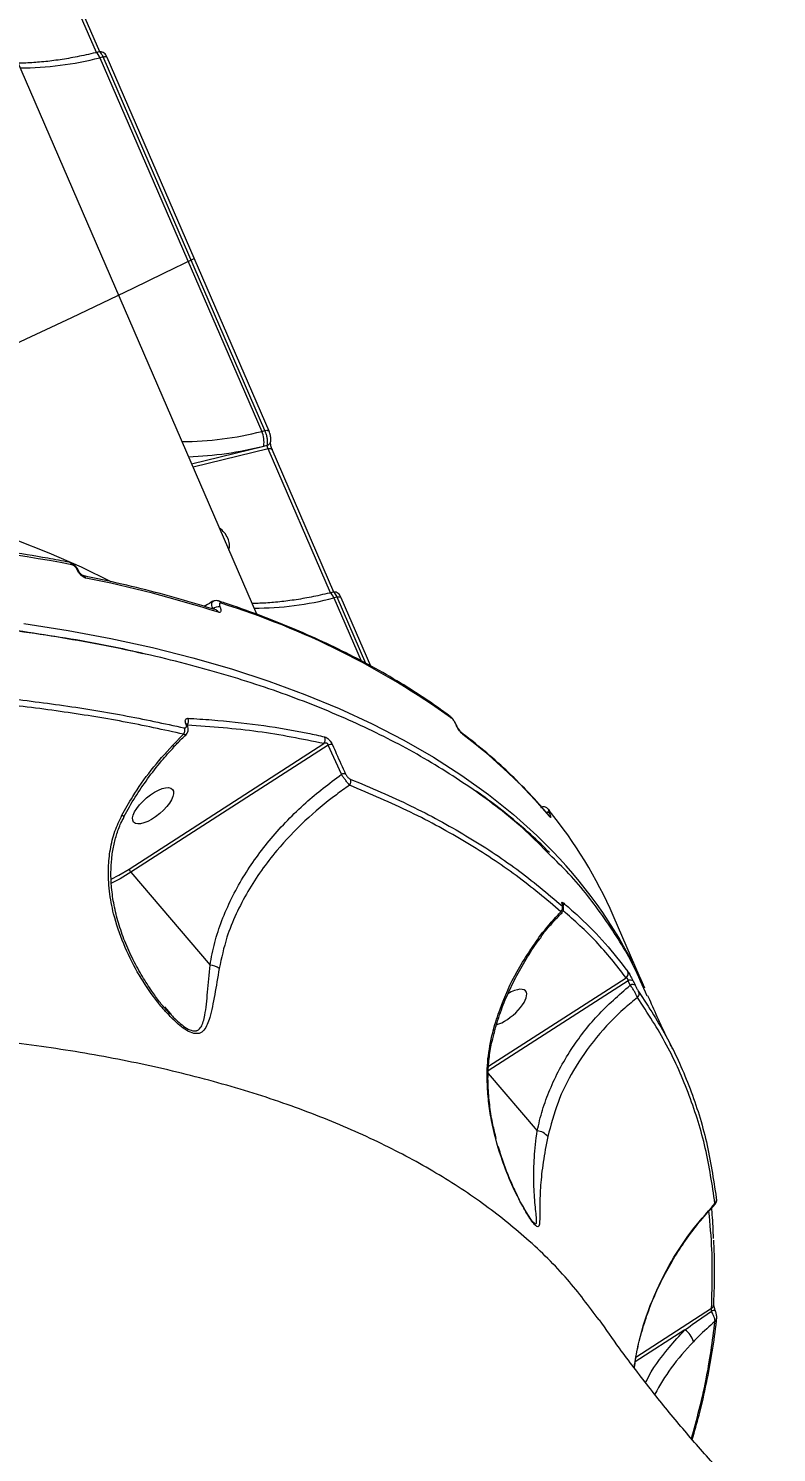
# Model space of a CAD drawing. Header units: millimetres. Extents: x -9609 to 9022, y -7175 to 8108.
# Drawn here: x -4083.5 to -3946.4, y 4092.8 to 4353.9 of the extents above; entities that cross this region are included whole.
import ezdxf

# ---------------------------------------------------------------- set-up
doc = ezdxf.new("R2010")
doc.units = ezdxf.units.MM
for name, color, linetype in [('DIKOM_ОБЪЕКТ', 7, 'Continuous'), ('DIKOM_РАЗМЕР_ЗОНА', 7, 'Continuous'), ('DIKOM_РАЗМЕР_ОБЪЕКТА', 7, 'Continuous')]:
    doc.layers.add(name, color=color, linetype=linetype)
doc.styles.add('style1', font='arial.ttf', dxfattribs={"width": 0.8})
doc.dimstyles.new('1-50', dxfattribs={"dimtxt": 300, "dimasz": 200, "dimexe": 100, "dimexo": 0, "dimgap": 100, "dimtad": 1, "dimtxsty": 'style1', "dimcen": 200, "dimclrd": 7, "dimclre": 7, "dimclrt": 7, "dimadec": 1, "dimazin": 2, "dimtfac": 1, "dimtmove": 0, "dimatfit": 2, "dimfxl": 0, "dimlwd": 25, "dimlwe": 18, "dimarcsym": 0})

# ---------------------------------------------------------------- blocks, each defined once
blk = doc.blocks.new('*D10')
at = {"layer": 'Defpoints', "color": 0, "transparency": 16777216}
for p in [(-405.54, 6589.16), (-8044.66, -3492.79), (424.09, -3492.79)]:
    blk.add_point(p, dxfattribs=at)
at = {"layer": 'DIKOM_РАЗМЕР_ОБЪЕКТА', "color": 7, "lineweight": 18, "transparency": 16777216}
for p, q in [((-405.54, 6589.16), (-8144.66, 6589.16)), ((424.09, -3492.79), (-8144.66, -3492.79))]:
    blk.add_line(p, q, dxfattribs=at)
at = {"layer": 'DIKOM_РАЗМЕР_ОБЪЕКТА', "color": 7, "lineweight": 25, "transparency": 16777216}
blk.add_line((-8044.66, 6389.16), (-8044.66, -3292.79), dxfattribs=at)
at = {"layer": 'DIKOM_РАЗМЕР_ОБЪЕКТА', "color": 7, "transparency": 16777216}
for points in [[(-8077.99, 6389.16), (-8011.32, 6389.16), (-8044.66, 6589.16)], [(-8077.99, -3292.79), (-8011.32, -3292.79), (-8044.66, -3492.79)]]:
    blk.add_solid(points, dxfattribs=at)
at = {"layer": 'DIKOM_РАЗМЕР_ОБЪЕКТА', "color": 7, "transparency": 16777216, "insert": (-8297.83, 1541.5), "char_height": 300, "attachment_point": 5, "rotation": 90, "style": 'style1'}
blk.add_mtext('10100', dxfattribs=at)
blk = doc.blocks.new('*D13')
at = {"layer": 'Defpoints', "color": 0, "transparency": 16777216}
for p in [(-4933.28, 8107.63), (-9158.98, -4977.79), (-1652.91, -4977.79)]:
    blk.add_point(p, dxfattribs=at)
at = {"layer": 'DIKOM_РАЗМЕР_ЗОНА', "color": 7, "lineweight": 18, "transparency": 16777216}
for p, q in [((-4933.28, 8107.63), (-9258.98, 8107.63)), ((-1652.91, -4977.79), (-9258.98, -4977.79))]:
    blk.add_line(p, q, dxfattribs=at)
at = {"layer": 'DIKOM_РАЗМЕР_ЗОНА', "color": 7, "lineweight": 25, "transparency": 16777216}
blk.add_line((-9158.98, 7907.63), (-9158.98, -4777.79), dxfattribs=at)
at = {"layer": 'DIKOM_РАЗМЕР_ЗОНА', "color": 7, "transparency": 16777216}
for points in [[(-9192.32, 7907.63), (-9125.65, 7907.63), (-9158.98, 8107.63)], [(-9192.32, -4777.79), (-9125.65, -4777.79), (-9158.98, -4977.79)]]:
    blk.add_solid(points, dxfattribs=at)
at = {"layer": 'DIKOM_РАЗМЕР_ЗОНА', "color": 7, "transparency": 16777216, "insert": (-9412.26, 1541.5), "char_height": 300, "attachment_point": 5, "rotation": 90, "style": 'style1'}
blk.add_mtext('13100', dxfattribs=at)

msp = doc.modelspace()

# ---------------------------------------------------------------- linework, layer by layer
at = {"layer": 'DIKOM_ОБЪЕКТ', "color": 7, "linetype": 'Continuous', "lineweight": 15}
for p, q in [((-4041.621, 4246.497), (-4158.059, 4515.356)), ((-4071.018, 4349.478), (-4082.45, 4375.875)), ((-4070.38, 4349.612), (-4081.702, 4375.754)), ((-4070.576, 4349.587), (-4071.202, 4349.433)), ((-4069.779, 4348.675), (-4070.385, 4348.526)), ((-4070.385, 4348.526), (-4040.719, 4280.026)), ((-4040.113, 4280.175), (-4069.779, 4348.675)), ((-4039.366, 4280.054), (-4069.031, 4348.555)), ((-4040.719, 4280.026), (-4040.113, 4280.175)), ((-4039.366, 4280.054), (-4039.361, 4280.042)), ((-4053.574, 4274.095), (-4040.344, 4277.34)), ((-4039.559, 4276.838), (-4053.302, 4273.467)), ((-4040.344, 4277.34), (-4039.703, 4277.497)), ((-4028.127, 4250.442), (-4039.559, 4276.838)), ((-4027.489, 4250.575), (-4038.811, 4276.717)), ((-4074.504, 4254.588), (-4074.532, 4254.654)), ((-4074.269, 4254.435), (-4074.298, 4254.501)), ((-4027.685, 4250.55), (-4028.311, 4250.396)), ((-4026.888, 4249.638), (-4027.494, 4249.49)), ((-4021.631, 4237.497), (-4026.888, 4249.638)), ((-4048.358, 4247.876), (-4048.338, 4247.831)), ((-4027.494, 4249.49), (-4022.506, 4237.972)), ((-4020.722, 4237.005), (-4026.141, 4249.518)), ((-4054.353, 4226.201), (-4054.358, 4226.212)), ((-4005.083, 4226.245), (-4005.12, 4226.331)), ((-4005.013, 4226.16), (-4005.05, 4226.245)), ((-4057.07, 4222.467), (-4055.023, 4224.523)), ((-4065.017, 4199.804), (-4029.349, 4222.8)), ((-4028.534, 4222.531), (-4064.71, 4199.207)), ((-4026.112, 4217.164), (-4028.534, 4222.531)), ((-3988.001, 4210.088), (-3987.99, 4210.061)), ((-4064.71, 4199.207), (-4050.19, 4182.208)), ((-3970.551, 4178.011), (-3976.291, 4191.265)), ((-3989.479, 4187.452), (-3989.477, 4187.455)), ((-3973.556, 4179.327), (-3999.19, 4162.801)), ((-3999.122, 4163.638), (-3973.918, 4179.888)), ((-3973.163, 4178.518), (-3973.556, 4179.327)), ((-3972.651, 4179.291), (-3972.259, 4178.485)), ((-4058.53, 4174.525), (-4057.43, 4173.249)), ((-3999.219, 4162.318), (-3990.233, 4151.799)), ((-3972.126, 4110.347), (-3958.251, 4119.293)), ((-3957.588, 4118.92), (-3957.587, 4118.917)), ((-3963.166, 4115.33), (-3972.255, 4109.47)), ((-3972.409, 4108.422), (-3972.288, 4109.25))]:
    msp.add_line(p, q, dxfattribs=at)
at = {"layer": 'DIKOM_ОБЪЕКТ', "color": 7, "linetype": 'Continuous', "lineweight": 15, "flags": 128}
for points in [[(-4070.385, 4348.526), (-4070.531, 4348.828), (-4070.684, 4349.079), (-4070.84, 4349.269), (-4070.99, 4349.39), (-4071.131, 4349.438), (-4071.201, 4349.433)], [(-4069.779, 4348.675), (-4069.607, 4348.708), (-4069.449, 4348.722), (-4069.308, 4348.714), (-4069.19, 4348.687), (-4069.101, 4348.64), (-4069.042, 4348.575), (-4069.031, 4348.555)], [(-4040.113, 4280.175), (-4039.942, 4280.208), (-4039.782, 4280.221), (-4039.642, 4280.214), (-4039.524, 4280.186), (-4039.435, 4280.139), (-4039.376, 4280.075), (-4039.366, 4280.054)], [(-4039.559, 4276.838), (-4039.387, 4276.871), (-4039.227, 4276.885), (-4039.086, 4276.877), (-4038.968, 4276.849), (-4038.879, 4276.801), (-4038.821, 4276.736), (-4038.811, 4276.717)], [(-4226.8, 4271.015), (-4216.991, 4271.971), (-4207.33, 4272.729), (-4197.825, 4273.286), (-4188.487, 4273.644), (-4179.324, 4273.801), (-4170.344, 4273.758), (-4161.556, 4273.513), (-4152.967, 4273.069), (-4144.586, 4272.424), (-4136.421, 4271.58), (-4128.479, 4270.538), (-4120.768, 4269.297), (-4113.294, 4267.861), (-4106.066, 4266.229), (-4099.088, 4264.403), (-4092.368, 4262.386), (-4085.912, 4260.178), (-4079.727, 4257.783), (-4073.818, 4255.201), (-4068.362, 4252.526)], [(-4027.494, 4249.49), (-4027.64, 4249.792), (-4027.794, 4250.043), (-4027.949, 4250.232), (-4028.099, 4250.353), (-4028.24, 4250.402), (-4028.311, 4250.397)], [(-4026.888, 4249.638), (-4026.717, 4249.672), (-4026.558, 4249.685), (-4026.417, 4249.678), (-4026.3, 4249.65), (-4026.21, 4249.603), (-4026.151, 4249.538), (-4026.141, 4249.518)], [(-4084.307, 4244.79), (-4076.21, 4243.517), (-4068.349, 4242.049), (-4060.73, 4240.386), (-4053.36, 4238.531), (-4046.244, 4236.483), (-4039.389, 4234.246), (-4032.801, 4231.821), (-4026.486, 4229.21), (-4020.447, 4226.415), (-4014.692, 4223.439), (-4009.224, 4220.284), (-4004.048, 4216.953), (-3999.168, 4213.448), (-3994.588, 4209.773), (-3990.313, 4205.931), (-3989.945, 4205.578)], [(-3988.168, 4210.739), (-3988.135, 4210.696), (-3988.053, 4210.55)], [(-4065.998, 4209.272), (-4065.996, 4209.275), (-4066.013, 4209.365), (-4066.127, 4209.5), (-4066.329, 4209.673)], [(-3988.039, 4209.579), (-3988.005, 4209.536), (-3987.918, 4209.383)], [(-4068.328, 4197.943), (-4066.924, 4198.664), (-4065.017, 4199.804)], [(-4064.71, 4199.207), (-4066.678, 4198.032), (-4068.265, 4197.222)], [(-3985.508, 4193.152), (-3985.521, 4193.183), (-3985.595, 4193.305)], [(-3971.668, 4180.476), (-3971.239, 4179.554), (-3970.551, 4178.011)], [(-3998.112, 4170.144), (-3998.109, 4170.161), (-3998.135, 4170.268), (-3998.243, 4170.392)]]:
    msp.add_lwpolyline(points, dxfattribs=at)
at = {"layer": 'DIKOM_ОБЪЕКТ', "color": 7, "linetype": 'Continuous', "lineweight": 15}
for centre, radius, start, end in [((-4085.126, 4405.668), 59.013, 270.12382, 284.46548), ((-4933.276, 6107.631), 2000, 273.374469, 296.110031), ((-4055.459, 4337.162), 59.007, 270.12299, 284.46608), ((-4044.845, 4278.082), 4.561, 350.63485, 25.23058), ((-4056.114, 4338.903), 63.551, 271.78735, 284.36745), ((-4039.882, 4278.3), 0.823, 282.59812, 343.50351), ((-4139.462, 3914.182), 347.343, 79.39513, 90.3229), ((-4050.985, 4258.625), 4.441, 23.90585, 55.26776), ((-4050.072, 4259.019), 3.446, 347.12277, 24.05671), ((-4076.187, 4255.349), 0.693, 20.58404, 76.59802), ((-4074.558, 4254.358), 0.297, 29.34627, 85.06958), ((-4074.528, 4254.295), 0.294, 27.77149, 85.32118), ((-4073.613, 4252.905), 0.692, 20.57999, 77.29239), ((-4118.133, 4028.124), 229.513, 72.37778, 78.65009), ((-4048.598, 4246.152), 1.74, 82.07245, 128.79338), ((-4048.578, 4246.108), 1.739, 82.05562, 128.81021), ((-4049.325, 4246.598), 0.726, 21.73305, 71.02989), ((-4048.828, 4248.25), 0.728, 21.83207, 71.0165), ((-4092.453, 4106.802), 148.482, 54.3561, 72.64074), ((-4042.234, 4306.622), 59.003, 270.1231, 284.46656), ((-4054.662, 4226.058), 0.34, 26.79643, 77.27563), ((-4055.255, 4226.88), 1.153, 322.06993, 28.58789), ((-4006.647, 4227.158), 0.785, 23.15124, 53.18986), ((-4005.216, 4226.182), 0.177, 21.62385, 56.99403), ((-4005.207, 4226.074), 0.212, 22.90338, 54.10778), ((-4056.035, 4225.198), 1.217, 326.26566, 23.15874), ((-4030.175, 4223.543), 1.112, 318.02448, 26.06765), ((-4004.535, 4224.159), 0.773, 22.94512, 53.29399), ((-4063.049, 4146.054), 98.261, 40.128, 52.93373), ((-4057.858, 4221.533), 1.223, 31.82912, 49.8437), ((-4028.084, 4221.452), 1.169, 73.28377, 112.65244), ((-4025.648, 4216.104), 1.156, 74.12126, 113.64388), ((-4025.505, 4215.853), 1.126, 322.17785, 23.2112), ((-4052.034, 4158.298), 82.607, 23.52077, 39.23772), ((-3988.387, 4209.574), 0.643, 53.16133, 105.11961), ((-3988.372, 4209.552), 0.636, 53.02759, 104.55292), ((-4049.314, 4143.109), 86.181, 27.17413, 46.45718), ((-4063.779, 4200.063), 1.265, 191.83417, 222.57696), ((-3986.58, 4192.665), 0.999, 316.30709, 23.80234), ((-3986.363, 4193.247), 0.946, 345.38434, 25.83233), ((-3989.774, 4187.395), 0.302, 11.33282, 59.60131), ((-4050.433, 4179.014), 3.203, 53.12352, 85.65212), ((-3974.514, 4180.654), 0.971, 307.9122, 23.63818), ((-3973.132, 4178.611), 0.832, 54.76157, 120.68064), ((-3972.737, 4177.805), 0.831, 54.86633, 120.85396), ((-3972.483, 4176.953), 0.944, 313.71206, 24.1631), ((-3758.886, 4411.009), 459.988, 211.80836, 228.93477), ((-3990.387, 4149.176), 2.627, 36.77487, 86.63574), ((-3958.183, 4139.184), 0.863, 309.65437, 5.34168), ((-3958.05, 4139.197), 0.729, 5.34203, 27.40252), ((-3958.649, 4119.997), 0.809, 299.49739, 354.91132), ((-3957.408, 4116.892), 2.036, 95.06164, 115.71612), ((-3958.115, 4117.547), 0.809, 307.41893, 352.90585), ((-3964.973, 4112.376), 3.462, 13.00634, 58.54963)]:
    msp.add_arc(centre, radius, start, end, dxfattribs=at)
msp.add_ellipse((-4060.624, 4211.396), major_axis=(3.564, 3.012), ratio=0.4016192, dxfattribs=at)
for start_param, end_param in [(3.8782403, 6.1411996), (6.1411996, 7.4475686)]:
    msp.add_ellipse((-3995.894, 4174.426), major_axis=(3.564, 3.012), ratio=0.4016192, start_param=start_param, end_param=end_param, dxfattribs=at)
for points, knots in [([(-4071.202, 4349.433), (-4071.772, 4349.297), (-4073.426, 4348.904), (-4076.11, 4348.377), (-4079.202, 4347.91), (-4082.158, 4347.625), (-4084.203, 4347.519), (-4085.234, 4347.528), (-4085.376, 4347.529)], [0, 0, 0, 0, 0.1125146, 0.3264407, 0.5400751, 0.7532318, 0.96582, 1, 1, 1, 1]), ([(-4069.036, 4348.548), (-4069.115, 4348.716), (-4069.26, 4349.025), (-4069.563, 4349.361), (-4069.938, 4349.574), (-4070.298, 4349.647), (-4070.5, 4349.589), (-4070.571, 4349.568)], [0, 0, 0, 0, 0.2743711, 0.5026114, 0.70632, 0.8968687, 1, 1, 1, 1]), ([(-4069.779, 4348.675), (-4069.833, 4348.792), (-4069.97, 4349.086), (-4070.205, 4349.419), (-4070.427, 4349.608), (-4070.532, 4349.573), (-4070.57, 4349.56)], [0, 0, 0, 0, 0.2027011, 0.5120378, 0.8215361, 1, 1, 1, 1]), ([(-4039.703, 4277.497), (-4039.683, 4277.581), (-4039.635, 4277.792), (-4039.636, 4278.28), (-4039.72, 4278.913), (-4039.882, 4279.584), (-4040.036, 4279.978), (-4040.113, 4280.175)], [0, 0, 0, 0, 0.1417301, 0.3564104, 0.5709649, 0.785461, 1, 1, 1, 1]), ([(-4039.166, 4279.435), (-4039.183, 4279.513), (-4039.229, 4279.729), (-4039.317, 4279.918), (-4039.374, 4280.038)], [0, 0, 0, 0, 0.3628564, 1, 1, 1, 1]), ([(-4039.094, 4278.068), (-4039.071, 4278.194), (-4039.011, 4278.517), (-4039.048, 4278.979), (-4039.136, 4279.32), (-4039.166, 4279.435)], [0, 0, 0, 0, 0.2970913, 0.7618622, 1, 1, 1, 1]), ([(-4039.559, 4276.838), (-4039.578, 4276.887), (-4039.618, 4276.985), (-4039.665, 4277.152), (-4039.696, 4277.307), (-4039.708, 4277.426), (-4039.704, 4277.477), (-4039.703, 4277.497)], [0, 0, 0, 0, 0.21408303, 0.42816206, 0.64276596, 0.85787967, 1, 1, 1, 1]), ([(-4038.811, 4276.721), (-4038.817, 4276.733), (-4038.856, 4276.817), (-4038.937, 4277.045), (-4039.027, 4277.378), (-4039.082, 4277.7), (-4039.1, 4277.926), (-4039.095, 4278.054), (-4039.092, 4278.068), (-4039.091, 4278.075)], [0, 0, 0, 0, 0.030117, 0.2067201, 0.4053073, 0.6112441, 0.7728398, 0.8981357, 1, 1, 1, 1]), ([(-4076.027, 4256.023), (-4077.327, 4256.272), (-4081.097, 4256.995), (-4087.501, 4258.058), (-4095.301, 4259.153), (-4103.305, 4260.068), (-4111.501, 4260.807), (-4119.884, 4261.367), (-4128.451, 4261.746), (-4135.824, 4261.923), (-4140.364, 4261.947), (-4141.942, 4261.955)], [0, 0, 0, 0, 0.0652896, 0.1893892, 0.3134881, 0.4375876, 0.5616763, 0.6857619, 0.8098413, 0.9339142, 1, 1, 1, 1]), ([(-4074.306, 4254.5), (-4074.321, 4254.54), (-4074.418, 4254.8), (-4074.748, 4255.255), (-4075.317, 4255.748), (-4075.764, 4256.015), (-4076.024, 4256.021), (-4076.03, 4256.021)], [0, 0, 0, 0, 0.0543699, 0.355326, 0.6534254, 0.9928059, 1, 1, 1, 1]), ([(-4074.532, 4254.654), (-4074.577, 4254.744), (-4074.668, 4254.924), (-4074.876, 4255.181), (-4075.111, 4255.394), (-4075.343, 4255.538), (-4075.478, 4255.575), (-4075.538, 4255.592)], [0, 0, 0, 0, 0.2039282, 0.4080603, 0.6135263, 0.8264978, 1, 1, 1, 1]), ([(-4072.965, 4253.148), (-4073.058, 4253.175), (-4073.265, 4253.235), (-4073.621, 4253.459), (-4073.981, 4253.787), (-4074.298, 4254.179), (-4074.435, 4254.452), (-4074.504, 4254.588)], [0, 0, 0, 0, 0.1742517, 0.3896087, 0.5958597, 0.7978903, 1, 1, 1, 1]), ([(-4073.456, 4253.579), (-4073.454, 4253.579), (-4073.439, 4253.577), (-4073.497, 4253.591), (-4073.607, 4253.654), (-4073.769, 4253.772), (-4073.954, 4253.95), (-4074.118, 4254.158), (-4074.224, 4254.333), (-4074.255, 4254.408), (-4074.265, 4254.432)], [0, 0, 0, 0, 0.0195921, 0.158682, 0.297582, 0.44583, 0.6150171, 0.7892874, 0.9325445, 1, 1, 1, 1]), ([(-4049.089, 4247.284), (-4050.242, 4247.647), (-4053.588, 4248.699), (-4059.307, 4250.308), (-4066.26, 4252.057), (-4071.067, 4253.074), (-4073.451, 4253.579)], [0, 0, 0, 0, 0.14990566, 0.43478051, 0.71967436, 1, 1, 1, 1]), ([(-4028.311, 4250.396), (-4028.881, 4250.261), (-4030.535, 4249.867), (-4033.219, 4249.34), (-4036.311, 4248.873), (-4039.267, 4248.588), (-4041.311, 4248.483), (-4042.343, 4248.491), (-4042.486, 4248.492)], [0, 0, 0, 0, 0.1125392, 0.3264591, 0.540064, 0.7532159, 0.9658015, 1, 1, 1, 1]), ([(-4026.145, 4249.511), (-4026.224, 4249.68), (-4026.369, 4249.988), (-4026.673, 4250.325), (-4027.048, 4250.538), (-4027.408, 4250.61), (-4027.61, 4250.552), (-4027.681, 4250.531)], [0, 0, 0, 0, 0.27436464, 0.50260455, 0.70632282, 0.89686346, 1, 1, 1, 1]), ([(-4026.888, 4249.638), (-4026.942, 4249.755), (-4027.079, 4250.049), (-4027.314, 4250.383), (-4027.536, 4250.572), (-4027.641, 4250.536), (-4027.679, 4250.523)], [0, 0, 0, 0, 0.2027824, 0.5121105, 0.8215579, 1, 1, 1, 1]), ([(-4049.679, 4248.903), (-4050.097, 4248.617), (-4050.607, 4248.268), (-4051.139, 4247.999), (-4051.234, 4247.951)], [0, 0, 0, 0, 0.8199456, 1, 1, 1, 1]), ([(-4049.688, 4247.509), (-4049.732, 4247.633), (-4049.842, 4247.945), (-4049.886, 4248.373), (-4049.817, 4248.704), (-4049.676, 4248.782), (-4049.62, 4248.813)], [0, 0, 0, 0, 0.1994123, 0.5003399, 0.8006254, 1, 1, 1, 1]), ([(-4048.595, 4248.921), (-4048.658, 4248.946), (-4048.854, 4249.025), (-4049.22, 4249.003), (-4049.537, 4248.928), (-4049.65, 4248.822), (-4049.655, 4248.817)], [0, 0, 0, 0, 0.1876313, 0.5872929, 0.9820883, 1, 1, 1, 1]), ([(-4048.338, 4247.831), (-4048.302, 4247.741), (-4048.213, 4247.514), (-4048.164, 4247.199), (-4048.219, 4246.947), (-4048.381, 4246.816), (-4048.561, 4246.85), (-4048.65, 4246.867)], [0, 0, 0, 0, 0.1407768, 0.3552782, 0.5700043, 0.7849203, 1, 1, 1, 1]), ([(-4006.178, 4227.786), (-4006.986, 4228.375), (-4009.326, 4230.082), (-4013.403, 4232.786), (-4018.49, 4235.846), (-4023.84, 4238.745), (-4029.443, 4241.481), (-4035.297, 4244.053), (-4041.29, 4246.417), (-4045.775, 4248.007), (-4048.203, 4248.81), (-4048.586, 4248.937)], [0, 0, 0, 0, 0.068855, 0.1994177, 0.3300208, 0.4606749, 0.5913708, 0.722101, 0.8528578, 0.9767794, 1, 1, 1, 1]), ([(-4048.152, 4248.521), (-4048.211, 4248.532), (-4048.33, 4248.556), (-4048.437, 4248.468), (-4048.474, 4248.3), (-4048.442, 4248.089), (-4048.382, 4247.937), (-4048.358, 4247.876)], [0, 0, 0, 0, 0.21433087, 0.42847041, 0.64291794, 0.85772404, 1, 1, 1, 1]), ([(-4217.646, 4240.467), (-4213.669, 4241.039), (-4202.872, 4242.591), (-4185.618, 4244.522), (-4166.071, 4246.062), (-4147.096, 4246.855), (-4128.769, 4246.912), (-4111.188, 4246.221), (-4094.379, 4244.806), (-4078.518, 4242.554), (-4067.901, 4240.692), (-4062.848, 4239.38), (-4062.509, 4239.293)], [0, 0, 0, 0, 0.06724143, 0.18252397, 0.2981701, 0.41399943, 0.52983003, 0.64547503, 0.76075803, 0.8760393, 0.99168409, 1, 1, 1, 1]), ([(-3987.979, 4202.478), (-3989.385, 4203.921), (-3993.363, 4208.006), (-4001.213, 4214.029), (-4011.294, 4220.513), (-4022.425, 4226.237), (-4034.453, 4231.25), (-4047.593, 4235.624), (-4061.842, 4239.318), (-4077.178, 4242.302), (-4092.58, 4244.416), (-4107.856, 4245.78), (-4122.838, 4246.517), (-4138.416, 4246.702), (-4154.556, 4246.328), (-4171.08, 4245.402), (-4187.906, 4243.929), (-4203.181, 4242.173), (-4212.973, 4240.765), (-4216.96, 4240.191)], [0, 0, 0, 0, 0.0365797, 0.1034989, 0.1703636, 0.2353411, 0.3003684, 0.3653458, 0.4322113, 0.4991308, 0.5659947, 0.6225465, 0.6791628, 0.7357805, 0.7929343, 0.8500875, 0.9058018, 0.9616429, 1, 1, 1, 1]), ([(-4036.118, 4026.71), (-4037.963, 4027.923), (-4043.316, 4031.443), (-4052.03, 4037.453), (-4062.188, 4044.811), (-4072.138, 4052.403), (-4081.878, 4060.218), (-4091.401, 4068.255), (-4100.702, 4076.508), (-4109.776, 4084.974), (-4118.619, 4093.646), (-4127.225, 4102.522), (-4135.589, 4111.595), (-4143.708, 4120.862), (-4151.577, 4130.317), (-4159.191, 4139.954), (-4166.546, 4149.769), (-4173.639, 4159.756), (-4180.465, 4169.91), (-4187.021, 4180.225), (-4193.303, 4190.696), (-4199.308, 4201.317), (-4205.033, 4212.082), (-4210.471, 4222.986), (-4214.802, 4232.235), (-4217.279, 4237.863), (-4218.121, 4239.777)], [0, 0, 0, 0, 0.0228191, 0.0662165, 0.1096148, 0.1530129, 0.1964125, 0.2398114, 0.2832108, 0.32661, 0.3700107, 0.4134107, 0.456811, 0.5002122, 0.5436133, 0.5870153, 0.6304171, 0.6738189, 0.7172211, 0.7606239, 0.8040265, 0.8474294, 0.8908328, 0.934236, 0.9776393, 1, 1, 1, 1]), ([(-4102.34, 4232.414), (-4098.136, 4232.089), (-4089.729, 4231.438), (-4077.663, 4229.932), (-4065.98, 4228.069), (-4058.604, 4226.474), (-4054.916, 4225.677)], [0, 0, 0, 0, 0.2491183, 0.4982432, 0.7491221, 1, 1, 1, 1]), ([(-4055.023, 4224.523), (-4058.68, 4225.313), (-4065.994, 4226.894), (-4077.629, 4228.752), (-4089.701, 4230.262), (-4098.156, 4230.915), (-4102.383, 4231.242)], [0, 0, 0, 0, 0.2491188, 0.4982413, 0.749119, 1, 1, 1, 1]), ([(-4054.916, 4225.677), (-4054.879, 4225.67), (-4054.756, 4225.65), (-4054.6, 4225.702), (-4054.501, 4225.864), (-4054.487, 4226.097), (-4054.554, 4226.293), (-4054.587, 4226.39)], [0, 0, 0, 0, 0.1043795, 0.3453484, 0.5759399, 0.7877588, 1, 1, 1, 1]), ([(-4054.587, 4226.39), (-4054.634, 4226.531), (-4054.73, 4226.811), (-4054.707, 4227.143), (-4054.566, 4227.392), (-4054.355, 4227.418), (-4054.242, 4227.432)], [0, 0, 0, 0, 0.2322309, 0.4639941, 0.7140296, 1, 1, 1, 1]), ([(-4054.598, 4224.458), (-4054.568, 4224.479), (-4054.41, 4224.594), (-4054.255, 4224.927), (-4054.166, 4225.392), (-4054.205, 4225.826), (-4054.328, 4226.097), (-4054.377, 4226.204)], [0, 0, 0, 0, 0.0570148, 0.3044073, 0.5467293, 0.82243, 1, 1, 1, 1]), ([(-4054.352, 4226.202), (-4054.356, 4226.21), (-4054.387, 4226.275), (-4054.402, 4226.352), (-4054.403, 4226.361), (-4054.403, 4226.365)], [0, 0, 0, 0, 0.069835, 0.5771685, 1, 1, 1, 1]), ([(-4029.349, 4222.8), (-4033.294, 4223.609), (-4041.199, 4225.231), (-4049.958, 4225.857), (-4054.345, 4226.171)], [0, 0, 0, 0, 0.4991759, 1, 1, 1, 1]), ([(-4054.242, 4227.432), (-4053.874, 4227.412), (-4052.033, 4227.311), (-4047.308, 4226.968), (-4040.266, 4226.168), (-4033.809, 4225.065), (-4030.198, 4224.259), (-4029.176, 4224.032)], [0, 0, 0, 0, 0.0413732, 0.20687305, 0.53815293, 0.86943241, 1, 1, 1, 1]), ([(-4005.383, 4226.859), (-4005.442, 4226.952), (-4005.6, 4227.199), (-4005.854, 4227.523), (-4006.086, 4227.686), (-4006.199, 4227.765)], [0, 0, 0, 0, 0.2340369, 0.6270033, 1, 1, 1, 1]), ([(-4005.12, 4226.331), (-4005.157, 4226.411), (-4005.233, 4226.573), (-4005.382, 4226.825), (-4005.545, 4227.065), (-4005.726, 4227.287), (-4005.852, 4227.41), (-4005.916, 4227.459), (-4005.926, 4227.466)], [0, 0, 0, 0, 0.167448, 0.3345576, 0.5090717, 0.7130201, 0.9576761, 1, 1, 1, 1]), ([(-4005.053, 4226.246), (-4005.059, 4226.262), (-4005.12, 4226.416), (-4005.236, 4226.639), (-4005.354, 4226.815), (-4005.383, 4226.859)], [0, 0, 0, 0, 0.0785847, 0.767682, 1, 1, 1, 1]), ([(-4003.823, 4224.461), (-4003.837, 4224.471), (-4003.936, 4224.549), (-4004.134, 4224.746), (-4004.42, 4225.102), (-4004.677, 4225.481), (-4004.909, 4225.872), (-4005.025, 4226.121), (-4005.083, 4226.245)], [0, 0, 0, 0, 0.0392739, 0.2872588, 0.4952091, 0.6709941, 0.835277, 1, 1, 1, 1]), ([(-4004.073, 4224.78), (-4004.076, 4224.782), (-4004.084, 4224.788), (-4004.18, 4224.875), (-4004.352, 4225.07), (-4004.58, 4225.378), (-4004.79, 4225.715), (-4004.934, 4225.98), (-4004.989, 4226.109), (-4005.01, 4226.157)], [0, 0, 0, 0, 0.0560783, 0.196738, 0.3852549, 0.612405, 0.7808961, 0.9189134, 1, 1, 1, 1]), ([(-4056.833, 4222.191), (-4056.617, 4222.421), (-4055.892, 4223.191), (-4055.118, 4223.912), (-4054.574, 4224.418)], [0, 0, 0, 0, 0.29879739, 1, 1, 1, 1]), ([(-4054.594, 4224.44), (-4054.594, 4224.44), (-4054.623, 4224.375), (-4054.753, 4224.397), (-4054.945, 4224.486), (-4055.023, 4224.523)], [0, 0, 0, 0, 0.0032796, 0.5925662, 1, 1, 1, 1]), ([(-4029.176, 4224.032), (-4029.041, 4223.982), (-4028.818, 4223.899), (-4028.434, 4223.577), (-4028.124, 4223.224), (-4027.887, 4222.866), (-4027.789, 4222.66), (-4027.747, 4222.572)], [0, 0, 0, 0, 0.30386782, 0.50240816, 0.70175139, 0.87332197, 1, 1, 1, 1]), ([(-3988.038, 4209.579), (-3988.638, 4210.283), (-3990.373, 4212.318), (-3993.453, 4215.576), (-3997.375, 4219.299), (-4000.942, 4222.351), (-4003.243, 4224.136), (-4004.067, 4224.775)], [0, 0, 0, 0, 0.1293382, 0.3739673, 0.6186905, 0.8635495, 1, 1, 1, 1]), ([(-4066.329, 4209.673), (-4065.682, 4210.822), (-4064.077, 4213.673), (-4061.043, 4218.014), (-4058.399, 4220.977), (-4057.07, 4222.467)], [0, 0, 0, 0, 0.2512708, 0.6234767, 1, 1, 1, 1]), ([(-4066.001, 4209.276), (-4065.968, 4209.34), (-4065.333, 4210.597), (-4063.923, 4212.986), (-4061.649, 4216.376), (-4059.278, 4219.457), (-4057.574, 4221.321), (-4056.803, 4222.164)], [0, 0, 0, 0, 0.0137263, 0.2682564, 0.5251968, 0.7853618, 1, 1, 1, 1]), ([(-4028.534, 4222.531), (-4028.534, 4222.568), (-4028.534, 4222.629), (-4028.571, 4222.711), (-4028.621, 4222.772), (-4028.692, 4222.822), (-4028.82, 4222.869), (-4029.053, 4222.884), (-4029.232, 4222.833), (-4029.349, 4222.8)], [0, 0, 0, 0, 0.1044952, 0.1742208, 0.2298491, 0.3046689, 0.3969299, 0.6085594, 1, 1, 1, 1]), ([(-4027.747, 4222.572), (-4027.511, 4222.035), (-4026.721, 4220.245), (-4025.904, 4218.464), (-4025.332, 4217.217)], [0, 0, 0, 0, 0.2996479, 1, 1, 1, 1]), ([(-4050.19, 4182.208), (-4049.929, 4183.583), (-4049.405, 4186.332), (-4048.053, 4190.404), (-4046.31, 4194.41), (-4044.182, 4198.276), (-4041.743, 4201.948), (-4039.018, 4205.445), (-4035.989, 4208.787), (-4031.82, 4212.837), (-4028.346, 4215.47), (-4026.112, 4217.164)], [0, 0, 0, 0, 0.100649, 0.2013162, 0.3052429, 0.4091818, 0.509635, 0.6100983, 0.7126639, 0.8152352, 1, 1, 1, 1]), ([(-4024.616, 4215.162), (-4024.707, 4215.272), (-4024.892, 4215.493), (-4025.272, 4215.987), (-4025.667, 4216.524), (-4025.949, 4216.922), (-4026.084, 4217.122), (-4026.112, 4217.164)], [0, 0, 0, 0, 0.2434957, 0.4875819, 0.7197786, 0.9418954, 1, 1, 1, 1]), ([(-4025.332, 4217.217), (-4025.308, 4217.168), (-4025.247, 4217.044), (-4025.101, 4216.824), (-4024.902, 4216.595), (-4024.675, 4216.398), (-4024.543, 4216.333), (-4024.47, 4216.297)], [0, 0, 0, 0, 0.1207379, 0.3074556, 0.5228517, 0.7374309, 1, 1, 1, 1]), ([(-4024.47, 4216.297), (-4020.719, 4214.704), (-4013.217, 4211.519), (-4003.096, 4205.964), (-3993.76, 4199.89), (-3988.364, 4195.343), (-3985.667, 4193.069)], [0, 0, 0, 0, 0.248617, 0.497234, 0.7486166, 1, 1, 1, 1]), ([(-4024.616, 4215.162), (-4025.427, 4214.589), (-4028.307, 4212.555), (-4032.918, 4208.672), (-4037.424, 4203.949), (-4040.815, 4199.567), (-4043.329, 4195.688), (-4045.454, 4191.596), (-4047.363, 4186.898), (-4048.097, 4183.495), (-4048.511, 4181.576)], [0, 0, 0, 0, 0.06727022, 0.23861053, 0.41217409, 0.52121265, 0.6302435, 0.74252135, 0.85478018, 1, 1, 1, 1]), ([(-3985.858, 4191.975), (-3988.522, 4194.221), (-3993.85, 4198.712), (-4003.124, 4204.763), (-4013.254, 4210.339), (-4020.828, 4213.555), (-4024.616, 4215.162)], [0, 0, 0, 0, 0.248615, 0.4972285, 0.7486138, 1, 1, 1, 1]), ([(-3987.988, 4202.805), (-3988.333, 4203.162), (-3989.904, 4204.792), (-3992.986, 4207.546), (-3997.078, 4210.967), (-3999.992, 4213.081), (-4001.377, 4214.086)], [0, 0, 0, 0, 0.0879527, 0.401249, 0.7153237, 1, 1, 1, 1]), ([(-3988.171, 4210.736), (-3988.191, 4210.762), (-3988.257, 4210.849), (-3988.421, 4211), (-3988.708, 4211.154), (-3989.05, 4211.206), (-3989.364, 4211.162), (-3989.525, 4211.051), (-3989.585, 4211.01)], [0, 0, 0, 0, 0.0810876, 0.2661279, 0.4630808, 0.6587994, 0.8728965, 1, 1, 1, 1]), ([(-3988.053, 4210.55), (-3988.086, 4210.585), (-3988.15, 4210.655), (-3988.178, 4210.613), (-3988.148, 4210.463), (-3988.076, 4210.266), (-3988.018, 4210.129), (-3988.001, 4210.088)], [0, 0, 0, 0, 0.23365134, 0.46727777, 0.69552912, 0.90874603, 1, 1, 1, 1]), ([(-4048.511, 4181.576), (-4048.784, 4179.941), (-4049.197, 4177.462), (-4049.746, 4174.542), (-4050.183, 4172.71), (-4050.675, 4171.27), (-4051.263, 4170.217), (-4052.133, 4169.558), (-4053.376, 4169.64), (-4054.738, 4170.365), (-4056.029, 4171.364), (-4057.448, 4172.699), (-4058.985, 4174.395), (-4061.149, 4177.153), (-4063.637, 4180.982), (-4066.141, 4186.045), (-4067.826, 4191.03), (-4068.716, 4195.75), (-4068.908, 4199.735), (-4068.53, 4203.436), (-4067.734, 4206.71), (-4066.788, 4208.706), (-4066.329, 4209.673)], [0, 0, 0, 0, 0.0866925, 0.1314003, 0.1760751, 0.2081983, 0.2409026, 0.2744211, 0.3082502, 0.3377407, 0.3650534, 0.3930343, 0.432877, 0.4727621, 0.5545466, 0.6396943, 0.726413, 0.7889974, 0.8528481, 0.9020911, 0.9525886, 1, 1, 1, 1]), ([(-4057.484, 4173.21), (-4057.708, 4173.442), (-4058.376, 4174.132), (-4059.517, 4175.555), (-4061.007, 4177.612), (-4062.656, 4180.165), (-4064.336, 4183.197), (-4065.824, 4186.48), (-4066.997, 4189.838), (-4067.809, 4193.131), (-4068.253, 4196.229), (-4068.388, 4199.077), (-4068.254, 4201.652), (-4067.885, 4204.046), (-4067.269, 4206.329), (-4066.635, 4208.075), (-4066.109, 4209.007), (-4065.969, 4209.255)], [0, 0, 0, 0, 0.0267426, 0.0795328, 0.1430239, 0.2243478, 0.3147901, 0.4100044, 0.5002727, 0.5857905, 0.6672517, 0.7367159, 0.8005998, 0.8611005, 0.9181633, 0.9782656, 1, 1, 1, 1]), ([(-3988.037, 4209.577), (-3988.036, 4209.576), (-3988.033, 4209.573), (-3988.038, 4209.579), (-3988.042, 4209.583)], [0, 0, 0, 0, 0.3490126, 1, 1, 1, 1]), ([(-3987.99, 4210.061), (-3987.964, 4210), (-3987.879, 4209.801), (-3987.775, 4209.512), (-3987.729, 4209.292), (-3987.772, 4209.23), (-3987.869, 4209.332), (-3987.918, 4209.383)], [0, 0, 0, 0, 0.0931997, 0.3039567, 0.5302617, 0.7652118, 1, 1, 1, 1]), ([(-3970.075, 4176.52), (-3970.859, 4178.361), (-3972.97, 4183.326), (-3977.778, 4190.799), (-3982.935, 4197.639), (-3986.762, 4201.31), (-3987.979, 4202.478)], [0, 0, 0, 0, 0.1930069, 0.5203923, 0.8475267, 1, 1, 1, 1]), ([(-3985.69, 4191.823), (-3985.671, 4191.837), (-3985.567, 4191.913), (-3985.466, 4192.119), (-3985.386, 4192.382), (-3985.378, 4192.633), (-3985.418, 4192.886), (-3985.467, 4193.045), (-3985.507, 4193.149), (-3985.508, 4193.152)], [0, 0, 0, 0, 0.0445943, 0.2429499, 0.4147458, 0.576414, 0.7467375, 0.9908834, 1, 1, 1, 1]), ([(-3985.595, 4193.305), (-3985.627, 4193.405), (-3985.693, 4193.604), (-3985.675, 4193.735), (-3985.596, 4193.725), (-3985.527, 4193.671), (-3985.512, 4193.659)], [0, 0, 0, 0, 0.3053842, 0.6114196, 0.9125289, 1, 1, 1, 1]), ([(-3985.667, 4193.069), (-3985.652, 4193.056), (-3985.596, 4193.01), (-3985.537, 4193.001), (-3985.524, 4193.093), (-3985.571, 4193.235), (-3985.595, 4193.305)], [0, 0, 0, 0, 0.1085264, 0.3983788, 0.6996264, 1, 1, 1, 1]), ([(-3985.503, 4193.143), (-3985.511, 4193.165), (-3985.533, 4193.221), (-3985.541, 4193.255), (-3985.539, 4193.246), (-3985.539, 4193.245)], [0, 0, 0, 0, 0.3387091, 0.8912909, 1, 1, 1, 1]), ([(-3985.512, 4193.659), (-3985.296, 4193.478), (-3984.221, 4192.576), (-3981.537, 4190.168), (-3977.666, 4186.245), (-3974.973, 4182.778), (-3973.625, 4181.043)], [0, 0, 0, 0, 0.0480628, 0.2403214, 0.6198809, 1, 1, 1, 1]), ([(-3973.918, 4179.888), (-3975.691, 4182.156), (-3979.154, 4186.584), (-3983.391, 4190.339), (-3985.458, 4192.172)], [0, 0, 0, 0, 0.5121007, 1, 1, 1, 1]), ([(-3989.62, 4187.656), (-3988.576, 4188.942), (-3987.371, 4190.425), (-3986.036, 4191.793), (-3985.858, 4191.975)], [0, 0, 0, 0, 0.8666673, 1, 1, 1, 1]), ([(-3989.476, 4187.45), (-3989.441, 4187.498), (-3988.81, 4188.37), (-3987.565, 4189.845), (-3986.262, 4191.188), (-3985.667, 4191.801)], [0, 0, 0, 0, 0.0306859, 0.5576313, 1, 1, 1, 1]), ([(-3985.687, 4191.819), (-3985.703, 4191.825), (-3985.726, 4191.834), (-3985.824, 4191.938), (-3985.858, 4191.975)], [0, 0, 0, 0, 0.6484974, 1, 1, 1, 1]), ([(-3998.243, 4170.392), (-3997.858, 4171.634), (-3996.73, 4175.276), (-3994.061, 4181.201), (-3991.113, 4185.487), (-3989.62, 4187.656)], [0, 0, 0, 0, 0.2035465, 0.596835, 1, 1, 1, 1]), ([(-3998.023, 4170.129), (-3997.785, 4170.957), (-3997.191, 4173.028), (-3995.912, 4176.273), (-3994.242, 4179.849), (-3992.273, 4183.302), (-3990.658, 4185.83), (-3989.627, 4187.144), (-3989.419, 4187.409)], [0, 0, 0, 0, 0.13505, 0.3377271, 0.5412088, 0.7450412, 0.9486406, 1, 1, 1, 1]), ([(-4057.43, 4173.249), (-4057.262, 4173.048), (-4056.769, 4172.457), (-4055.858, 4171.651), (-4054.74, 4170.758), (-4053.6, 4170.15), (-4052.886, 4170.101), (-4052.273, 4170.306), (-4051.798, 4170.799), (-4051.398, 4171.812), (-4051.087, 4173.195), (-4050.84, 4174.992), (-4050.558, 4177.974), (-4050.338, 4180.505), (-4050.19, 4182.208)], [0, 0, 0, 0, 0.0317524, 0.0931896, 0.1558344, 0.2238807, 0.2906799, 0.3034118, 0.3830693, 0.4575782, 0.5337057, 0.6484803, 0.7633516, 1, 1, 1, 1]), ([(-3973.556, 4179.327), (-3973.559, 4179.374), (-3973.563, 4179.457), (-3973.591, 4179.561), (-3973.626, 4179.652), (-3973.66, 4179.712), (-3973.714, 4179.784), (-3973.757, 4179.824), (-3973.833, 4179.872), (-3973.879, 4179.881), (-3973.918, 4179.888)], [0, 0, 0, 0, 0.1793467, 0.3192464, 0.3691172, 0.5167235, 0.5565436, 0.7165352, 0.7657104, 1, 1, 1, 1]), ([(-3973.625, 4181.043), (-3973.577, 4180.973), (-3973.481, 4180.833), (-3973.27, 4180.474), (-3973.041, 4180.059), (-3972.826, 4179.645), (-3972.706, 4179.403), (-3972.651, 4179.291)], [0, 0, 0, 0, 0.2131393, 0.4264478, 0.6306048, 0.8288925, 1, 1, 1, 1]), ([(-3990.233, 4151.799), (-3989.93, 4153.078), (-3989.323, 4155.636), (-3987.93, 4159.413), (-3986.182, 4163.121), (-3983.442, 4167.733), (-3979.349, 4173.103), (-3975.242, 4176.699), (-3973.163, 4178.518)], [0, 0, 0, 0, 0.1264071, 0.2528128, 0.3829785, 0.513147, 0.7535678, 1, 1, 1, 1]), ([(-3971.831, 4176.271), (-3971.878, 4176.387), (-3971.972, 4176.62), (-3972.248, 4177.128), (-3972.585, 4177.682), (-3972.906, 4178.163), (-3973.094, 4178.423), (-3973.163, 4178.518)], [0, 0, 0, 0, 0.2193385, 0.4387936, 0.6560293, 0.8733198, 1, 1, 1, 1]), ([(-3972.259, 4178.485), (-3972.221, 4178.409), (-3972.142, 4178.249), (-3972, 4177.98), (-3971.853, 4177.713), (-3971.716, 4177.481), (-3971.653, 4177.386), (-3971.622, 4177.339)], [0, 0, 0, 0, 0.1798067, 0.3800579, 0.5811825, 0.7907196, 1, 1, 1, 1]), ([(-3971.622, 4177.339), (-3969.781, 4174.496), (-3966.098, 4168.81), (-3962.027, 4159.573), (-3958.952, 4149.872), (-3957.919, 4142.979), (-3957.402, 4139.532)], [0, 0, 0, 0, 0.2484765, 0.4969535, 0.7484766, 1, 1, 1, 1]), ([(-3965.381, 4166.852), (-3965.508, 4167.097), (-3966.901, 4169.793), (-3968.38, 4173.049), (-3969.703, 4176.07), (-3969.928, 4176.585)], [0, 0, 0, 0, 0.0767896, 0.8427605, 1, 1, 1, 1]), ([(-3971.831, 4176.271), (-3972.623, 4175.619), (-3975.355, 4173.367), (-3979.522, 4169.001), (-3983.597, 4163.162), (-3986.637, 4157.026), (-3987.73, 4152.856), (-3988.283, 4150.749)], [0, 0, 0, 0, 0.0953033, 0.3289383, 0.5680095, 0.7817916, 1, 1, 1, 1]), ([(-3957.632, 4138.52), (-3958.14, 4141.92), (-3959.155, 4148.721), (-3962.191, 4158.378), (-3966.25, 4167.648), (-3969.971, 4173.397), (-3971.831, 4176.271)], [0, 0, 0, 0, 0.2484747, 0.4969509, 0.7484751, 1, 1, 1, 1]), ([(-3978.884, 4117.141), (-3980.744, 4119.655), (-3984.615, 4124.884), (-3991.842, 4131.981), (-4000.101, 4138.601), (-4009.213, 4144.525), (-4019.386, 4149.939), (-4030.633, 4154.797), (-4042.933, 4159.069), (-4055.934, 4162.639), (-4069.549, 4165.523), (-4083.688, 4167.751), (-4098.653, 4169.382), (-4114.438, 4170.367), (-4130.96, 4170.751), (-4142.464, 4170.447), (-4148.213, 4170.295)], [0, 0, 0, 0, 0.0698343, 0.1452835, 0.2161465, 0.2870649, 0.3579293, 0.430857, 0.5038455, 0.5767751, 0.646357, 0.7159878, 0.7855699, 0.8570283, 0.9285413, 1, 1, 1, 1]), ([(-3988.283, 4150.749), (-3988.589, 4149.163), (-3989.209, 4145.945), (-3989.64, 4141.74), (-3989.751, 4138.637), (-3989.741, 4136.512), (-3989.751, 4135.143), (-3989.853, 4134.276), (-3990.219, 4134.166), (-3990.812, 4134.728), (-3991.544, 4135.743), (-3992.313, 4136.98), (-3993.531, 4139.134), (-3995.159, 4142.494), (-3997.134, 4147.631), (-3998.463, 4152.612), (-3999.173, 4157.233), (-3999.445, 4161.204), (-3999.319, 4165.677), (-3998.605, 4168.804), (-3998.243, 4170.392)], [0, 0, 0, 0, 0.0820677, 0.1664731, 0.2508348, 0.2942474, 0.3376023, 0.3839925, 0.4157867, 0.4428474, 0.4698377, 0.4939809, 0.5187276, 0.5886137, 0.6603832, 0.7589129, 0.8097106, 0.8604902, 0.9291618, 1, 1, 1, 1]), ([(-3997.724, 4150.43), (-3997.937, 4151.255), (-3998.422, 4153.137), (-3998.923, 4156.212), (-3999.221, 4159.395), (-3999.265, 4162.493), (-3999.021, 4165.378), (-3998.597, 4167.958), (-3998.158, 4169.485), (-3997.98, 4170.106)], [0, 0, 0, 0, 0.12820026, 0.29218043, 0.46576127, 0.6059355, 0.75509378, 0.90041608, 1, 1, 1, 1]), ([(-3991.062, 4135.22), (-3990.907, 4135.053), (-3990.542, 4134.661), (-3990.317, 4134.853), (-3990.316, 4135.662), (-3990.454, 4136.995), (-3990.697, 4139.241), (-3990.886, 4142.475), (-3990.817, 4146.857), (-3990.429, 4150.139), (-3990.233, 4151.799)], [0, 0, 0, 0, 0.0483127, 0.1136127, 0.2011408, 0.3005664, 0.4001759, 0.6062311, 0.8009063, 1, 1, 1, 1]), ([(-3993.968, 4140.203), (-3994.085, 4140.438), (-3994.594, 4141.46), (-3995.45, 4143.455), (-3996.487, 4146.138), (-3997.059, 4148.034), (-3997.339, 4148.963)], [0, 0, 0, 0, 0.0870185, 0.3783257, 0.6953862, 1, 1, 1, 1]), ([(-3991.117, 4135.282), (-3991.157, 4135.33), (-3991.271, 4135.466), (-3991.616, 4135.954), (-3992.101, 4136.713), (-3992.736, 4137.803), (-3993.379, 4138.986), (-3993.791, 4139.837), (-3993.968, 4140.203)], [0, 0, 0, 0, 0.0708367, 0.2013423, 0.374744, 0.5769069, 0.818059, 1, 1, 1, 1]), ([(-3972.453, 4108.478), (-3972.239, 4109.748), (-3971.598, 4113.565), (-3969.639, 4119.897), (-3966.355, 4126.848), (-3962.338, 4133.151), (-3959.21, 4136.72), (-3957.632, 4138.52)], [0, 0, 0, 0, 0.116111, 0.3488619, 0.587349, 0.7918632, 1, 1, 1, 1]), ([(-3972.288, 4109.25), (-3972.234, 4109.637), (-3972.004, 4111.29), (-3971.297, 4114.199), (-3970.163, 4117.953), (-3968.719, 4121.655), (-3966.998, 4125.271), (-3965.011, 4128.783), (-3962.764, 4132.164), (-3960.31, 4135.388), (-3958.493, 4137.381), (-3957.597, 4138.364)], [0, 0, 0, 0, 0.0363649, 0.1555459, 0.2754894, 0.3960728, 0.5171551, 0.6379005, 0.759422, 0.8812238, 1, 1, 1, 1]), ([(-3958.29, 4137.581), (-3958.251, 4137.202), (-3958.069, 4135.42), (-3958.015, 4133.554), (-3957.973, 4132.085)], [0, 0, 0, 0, 0.2127834, 1, 1, 1, 1]), ([(-3957.616, 4138.381), (-3957.605, 4138.386), (-3957.583, 4138.394), (-3957.616, 4138.479), (-3957.632, 4138.52)], [0, 0, 0, 0, 0.5106024, 1, 1, 1, 1]), ([(-3957.605, 4138.369), (-3957.585, 4138.386), (-3957.491, 4138.464), (-3957.397, 4138.654), (-3957.324, 4138.895), (-3957.309, 4139.104), (-3957.321, 4139.215), (-3957.326, 4139.264)], [0, 0, 0, 0, 0.0746574, 0.3490862, 0.5944181, 0.8222582, 1, 1, 1, 1]), ([(-3991.12, 4135.28), (-3991.117, 4135.276), (-3991.091, 4135.239), (-3991.076, 4135.229), (-3991.062, 4135.22)], [0, 0, 0, 0, 0.1055902, 1, 1, 1, 1]), ([(-3958.251, 4119.293), (-3958.15, 4122.92), (-3957.98, 4129.059), (-3958.527, 4134.738), (-3958.75, 4137.061)], [0, 0, 0, 0, 0.5908982, 1, 1, 1, 1]), ([(-3957.87, 4119.925), (-3957.822, 4120.931), (-3957.676, 4123.976), (-3957.674, 4127.936), (-3957.817, 4130.827), (-3957.865, 4131.798)], [0, 0, 0, 0, 0.2469018, 0.7470008, 1, 1, 1, 1]), ([(-3958.292, 4118.726), (-3958.291, 4118.753), (-3958.29, 4118.844), (-3958.284, 4118.997), (-3958.27, 4119.173), (-3958.257, 4119.254), (-3958.251, 4119.293)], [0, 0, 0, 0, 0.12623426, 0.43657295, 0.72614306, 1, 1, 1, 1]), ([(-3957.585, 4118.921), (-3957.616, 4119.004), (-3957.696, 4119.219), (-3957.782, 4119.535), (-3957.83, 4119.784), (-3957.842, 4119.917), (-3957.842, 4119.934), (-3957.842, 4119.941)], [0, 0, 0, 0, 0.1870591, 0.4885145, 0.7112702, 0.8788298, 1, 1, 1, 1]), ([(-3953.483, 4085.98), (-3955.157, 4087.776), (-3958.865, 4091.754), (-3964.299, 4098.072), (-3969.853, 4104.93), (-3974.715, 4111.305), (-3977.603, 4115.439), (-3978.824, 4117.186)], [0, 0, 0, 0, 0.1789718, 0.39629059, 0.61584322, 0.83764903, 1, 1, 1, 1]), ([(-3963.166, 4115.33), (-3961.884, 4116.235), (-3960.269, 4117.376), (-3958.63, 4118.496), (-3958.292, 4118.726)], [0, 0, 0, 0, 0.7939291, 1, 1, 1, 1]), ([(-3961.926, 4095.392), (-3960.969, 4098.954), (-3959.001, 4106.276), (-3958.09, 4113.298), (-3957.623, 4116.905)], [0, 0, 0, 0, 0.4864552, 1, 1, 1, 1]), ([(-3961.797, 4095.244), (-3961.367, 4096.74), (-3960.372, 4100.205), (-3959.148, 4105.557), (-3958.104, 4111.301), (-3957.507, 4115.266), (-3957.34, 4117.289), (-3957.326, 4117.45)], [0, 0, 0, 0, 0.1972957, 0.4567126, 0.7168342, 0.9774257, 1, 1, 1, 1]), ([(-3957.623, 4116.905), (-3958.65, 4115.988), (-3960.026, 4114.761), (-3961.282, 4113.48), (-3961.6, 4113.155)], [0, 0, 0, 0, 0.746798, 1, 1, 1, 1]), ([(-3957.623, 4116.905), (-3957.631, 4117.024), (-3957.648, 4117.262), (-3957.827, 4117.793), (-3958.056, 4118.301), (-3958.229, 4118.612), (-3958.292, 4118.726)], [0, 0, 0, 0, 0.2783732, 0.5566638, 0.837918, 1, 1, 1, 1]), ([(-3957.329, 4117.447), (-3957.318, 4117.503), (-3957.282, 4117.685), (-3957.337, 4118.035), (-3957.43, 4118.486), (-3957.55, 4118.802), (-3957.594, 4118.915)], [0, 0, 0, 0, 0.1179009, 0.3818429, 0.7784796, 1, 1, 1, 1]), ([(-3970.348, 4105.655), (-3970.284, 4105.795), (-3969.226, 4108.097), (-3966.772, 4111.361), (-3964.138, 4114.261), (-3963.166, 4115.33)], [0, 0, 0, 0, 0.0391051, 0.6457593, 1, 1, 1, 1]), ([(-3961.6, 4113.155), (-3963.026, 4111.588), (-3965.759, 4108.584), (-3967.727, 4105.167), (-3968.667, 4103.533)], [0, 0, 0, 0, 0.5217839, 1, 1, 1, 1])]:
    msp.add_open_spline(points, degree=3, knots=knots, dxfattribs=at)

# ---------------------------------------------------------------- dimensions: what is measured, and where the dimension line sits
at = {"layer": 'DIKOM_РАЗМЕР_ЗОНА'}
dim = msp.add_linear_dim(base=(-9158.984, -4977.788), p1=(-4933.276, 8107.631), p2=(-1652.914, -4977.788), angle=90, text='13100', dimstyle='1-50', dxfattribs=at)
dim.commit()
dim.dimension.update_dxf_attribs({"geometry": '*D13', "text_midpoint": (-9158.984, 1541.499), "dimtype": 160})
at = {"layer": 'DIKOM_РАЗМЕР_ОБЪЕКТА'}
dim = msp.add_linear_dim(base=(-8044.657, -3492.788), p1=(-405.539, 6589.161), p2=(424.086, -3492.788), angle=90, text='10100', dimstyle='1-50', dxfattribs=at)
dim.commit()
dim.dimension.update_dxf_attribs({"geometry": '*D10', "text_midpoint": (-8044.657, 1541.499), "dimtype": 160})

doc.saveas('drawing.dxf')
